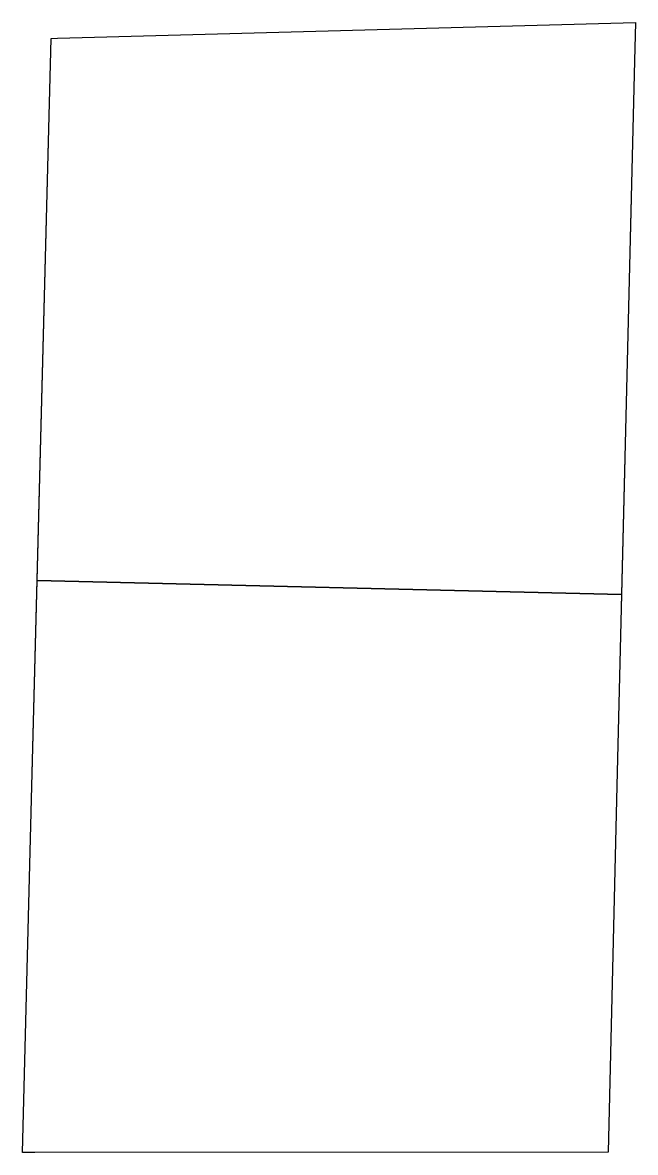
# Model space of a CAD drawing. Header units: feet. Extents: x 0 to 134, y 0 to 247.
import ezdxf

# ---------------------------------------------------------------- set-up
doc = ezdxf.new("R2010")
doc.units = ezdxf.units.FT
doc.layers.add('LOTS', color=3, linetype='Continuous')
doc.layers.add('PARCEL', color=5, linetype='Continuous')

msp = doc.modelspace()

# ---------------------------------------------------------------- linework, layer by layer
at = {"layer": 'LOTS'}
for points in [[(6.26, 243.82), (7.61, 243.86), (134.19, 247.3), (133.99, 238.95), (131.16, 122.1), (3.22, 125.2), (6.26, 243.82)], [(2.65, 0), (0, 0), (2.06, 80.17), (3.22, 125.2), (131.16, 122.1), (130.15, 80.22), (128.21, 0.05), (2.65, 0)]]:
    msp.add_lwpolyline(points, close=True, dxfattribs=at)
at = {"layer": 'PARCEL'}
msp.add_lwpolyline([(128.21, 0.05), (2.65, 0), (0, 0), (2.06, 80.17), (6.26, 243.82), (7.61, 243.86), (134.19, 247.3), (133.99, 238.95), (130.15, 80.22), (128.21, 0.05)], close=True, dxfattribs=at)

doc.saveas('drawing.dxf')
